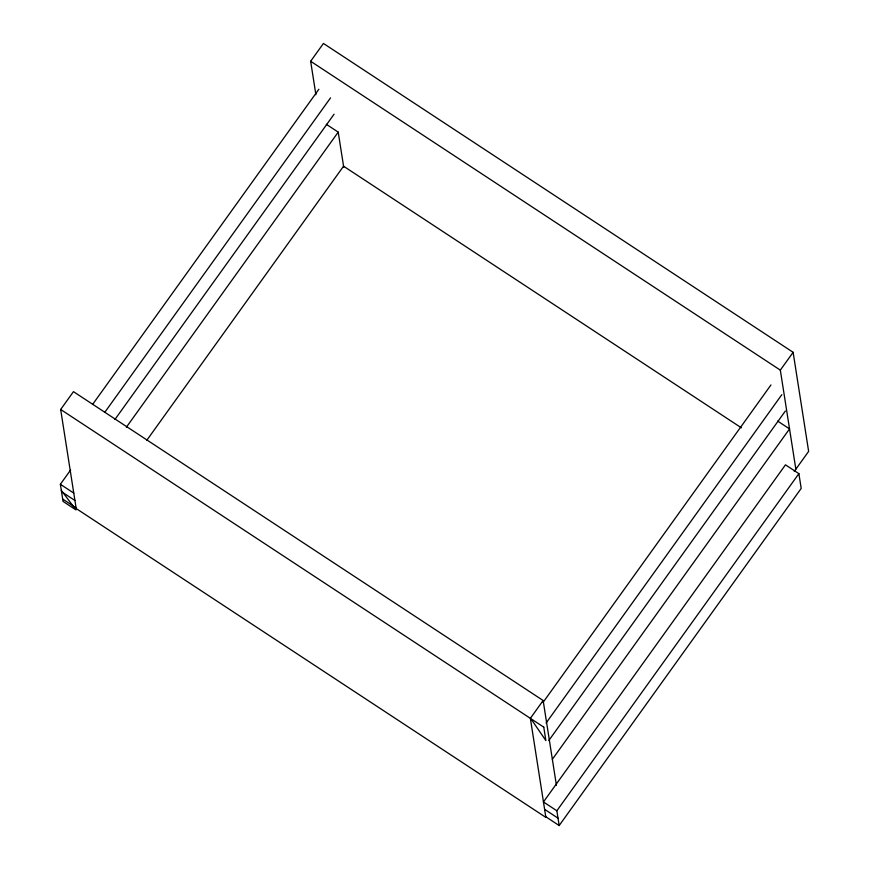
<?xml version="1.0" encoding="UTF-8"?>
<svg xmlns="http://www.w3.org/2000/svg" width="869" height="869" viewBox="0 0 869 869"><rect width="100%" height="100%" fill="white"/><g stroke="black" fill="none" stroke-linecap="round" stroke-linejoin="round"><path stroke-width="1.3" d="M543.147 700.512L530.362 718.337L545.873 817.403L76.19 508.55L60.667 409.473L73.463 391.658L543.147 700.512L556.421 785.283M315.892 94.743L310.646 61.264L323.442 43.45L793.125 352.303L808.637 451.38L794.266 471.4M92.614 404.411L318.858 89.257M105.073 411.917L330.535 97.871M61.308 490.333L75.951 509.897L63.046 501.413L60.363 484.283L70.639 469.966M114.936 419.466L334.054 114.23M126.342 427.266L338.215 132.121L326.331 124.31M146.698 440.431L343.559 166.207L741.366 427.809M795.852 469.206L780.329 370.129L793.125 352.303M543.136 702.282L770.966 384.934M546.112 723.019L781.85 394.645M548.85 740.486L785.37 411.015M552.358 759.289L789.541 428.895L777.646 421.085M556.855 810.777L798.883 473.648L785.478 464.828L543.451 801.957L556.855 810.777L559.169 825.55L545.765 816.73M559.169 825.55L801.196 488.421L798.883 473.648M310.646 61.264L780.329 370.129M60.667 409.473L530.362 718.337M60.363 484.283L73.767 493.103M61.514 491.669L74.919 500.49M544.613 809.343L558.017 818.163M62.677 499.067L76.081 507.876M338.215 132.121L343.722 167.228M543.766 727.147L530.85 718.663L545.862 740.584L543.766 727.147"/></g></svg>
